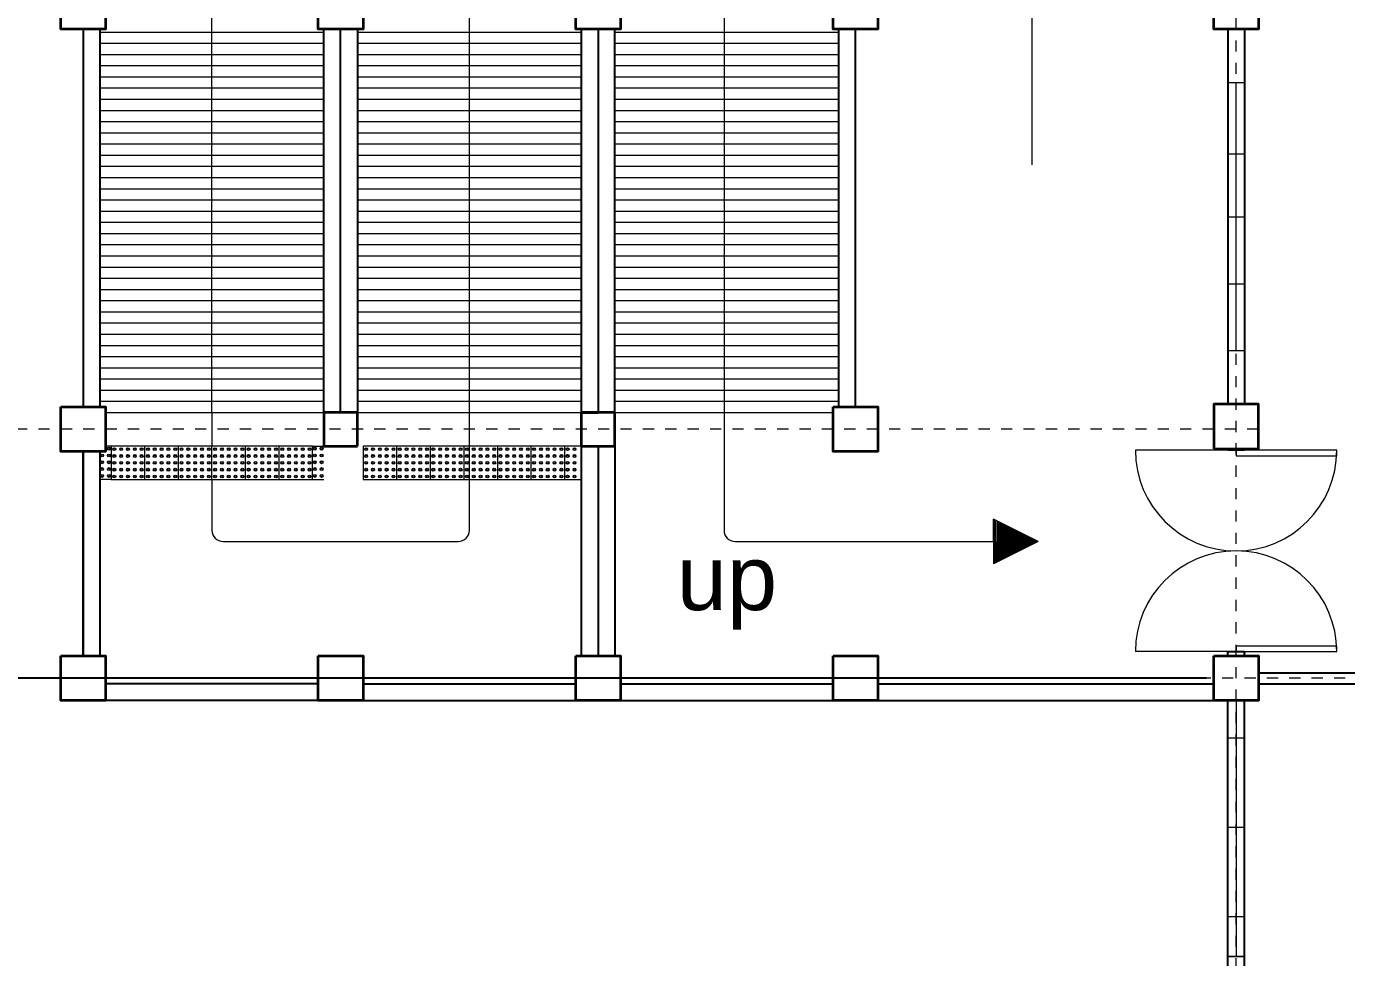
# Model space of a CAD drawing. Header units: millimetres. Extents: x 63005 to 126950, y 36019 to 74749.
# Drawn here: x 63056.27 to 63068.06, y 36134.87 to 36143.19 of the extents above; entities that cross this region are included whole.
import ezdxf

# ---------------------------------------------------------------- set-up
doc = ezdxf.new("R2010")
doc.units = ezdxf.units.MM
doc.header["$LTSCALE"] = 0.04
doc.linetypes.add('PHANTOM', pattern=[2.5, 1.25, -0.25, 0.25, -0.25, 0.25, -0.25])
doc.styles.get("Standard").update_dxf_attribs({"font": 'arial.ttf', "width": 0.8})
doc.styles.add('SWISSLT175', font='swissl.ttf', dxfattribs={"height": 0.175})
doc.dimstyles.new('dimension', dxfattribs={"dimtxt": 0.9, "dimasz": 0.3, "dimexe": 0.18, "dimexo": 0.0625, "dimgap": 0.09, "dimtad": 0, "dimzin": 0, "dimdsep": 46, "dimtxsty": 'Standard', "dimblk": 'OBLIQUE', "dimcen": 0.09, "dimclrd": 256, "dimclre": 256, "dimclrt": 256, "dimadec": 0, "dimazin": 0, "dimtfac": 1, "dimtofl": 0, "dimtmove": 0, "dimatfit": 3, "dimldrblk": 'OBLIQUE', "dimfxl": 1, "dimtolj": 1, "dimtzin": 0, "dimarcsym": 0})

# ---------------------------------------------------------------- blocks, each defined once
blk = doc.blocks.new('_Oblique')
at = {"color": 0, "linetype": 'ByBlock', "lineweight": -2}
blk.add_line((-0.5, -0.5), (0.5, 0.5), dxfattribs=at)
blk = doc.blocks.new('*D351')
at = {"lineweight": -2, "transparency": 16777216}
for p, q in [((63066.814, 36143.364), (63052.358, 36143.364)), ((63052.538, 36143.364), (63052.538, 36141.39)), ((63052.538, 36137.364), (63052.538, 36139.338)), ((63066.814, 36137.364), (63052.358, 36137.364))]:
    blk.add_line(p, q, dxfattribs=at)
at = {"layer": 'Defpoints', "color": 0, "linetype": 'ByBlock', "lineweight": 25, "transparency": 16777216}
for p in [(63066.877, 36143.364), (63052.538, 36137.364), (63066.877, 36137.364)]:
    blk.add_point(p, dxfattribs=at)
at = {"linetype": 'ByBlock', "lineweight": -2, "transparency": 16777216, "xscale": 0.3, "yscale": 0.3, "zscale": 0.3}
for p, rotation in [((63052.538, 36143.364), 90), ((63052.538, 36137.364), 270)]:
    blk.add_blockref('_Oblique', p, dxfattribs=dict(at, rotation=rotation))
at = {"linetype": 'ByBlock', "lineweight": 5, "transparency": 16777216, "insert": (63052.538, 36140.364), "char_height": 0.9, "attachment_point": 5, "rotation": 90}
blk.add_mtext('\\A1;6.00', dxfattribs=at)
blk = doc.blocks.new('*D352')
at = {"lineweight": -2, "transparency": 16777216}
for p, q in [((63066.814, 36137.364), (63052.358, 36137.364)), ((63052.538, 36137.364), (63052.538, 36135.39)), ((63052.538, 36131.364), (63052.538, 36133.338)), ((63066.814, 36131.364), (63052.358, 36131.364))]:
    blk.add_line(p, q, dxfattribs=at)
at = {"layer": 'Defpoints', "color": 0, "linetype": 'ByBlock', "lineweight": 25, "transparency": 16777216}
for p in [(63066.877, 36137.364), (63052.538, 36131.364), (63066.877, 36131.364)]:
    blk.add_point(p, dxfattribs=at)
at = {"linetype": 'ByBlock', "lineweight": -2, "transparency": 16777216, "xscale": 0.3, "yscale": 0.3, "zscale": 0.3}
for p, rotation in [((63052.538, 36137.364), 90), ((63052.538, 36131.364), 270)]:
    blk.add_blockref('_Oblique', p, dxfattribs=dict(at, rotation=rotation))
at = {"linetype": 'ByBlock', "lineweight": 5, "transparency": 16777216, "insert": (63052.538, 36134.364), "char_height": 0.9, "attachment_point": 5, "rotation": 90}
blk.add_mtext('\\A1;6.00', dxfattribs=at)

msp = doc.modelspace()

# ---------------------------------------------------------------- linework, layer by layer
at = {"color": 0, "linetype": 'PHANTOM', "lineweight": 5, "transparency": 33554495}
for p, q in [((63067.077, 36125.164), (63067.077, 36174.339)), ((63067.277, 36139.589), (63050.876, 36139.589)), ((63114.252, 36137.366), (63046.877, 36137.363))]:
    msp.add_line(p, q, dxfattribs=at)
at = {"color": 0, "lineweight": 9}
for p, q in [((63057.927, 36139.739), (63057.927, 36152.639)), ((63056.927, 36143.139), (63058.927, 36143.139)), ((63059.227, 36143.139), (63061.227, 36143.139)), ((63061.527, 36143.139), (63063.527, 36143.139)), ((63056.927, 36143.039), (63058.927, 36143.039)), ((63059.227, 36143.039), (63061.227, 36143.039)), ((63061.527, 36143.039), (63063.527, 36143.039)), ((63056.927, 36142.939), (63058.927, 36142.939)), ((63059.227, 36142.939), (63061.227, 36142.939)), ((63061.527, 36142.939), (63063.527, 36142.939)), ((63056.927, 36142.839), (63058.927, 36142.839)), ((63059.227, 36142.839), (63061.227, 36142.839)), ((63061.527, 36142.839), (63063.527, 36142.839)), ((63056.927, 36142.739), (63058.927, 36142.739)), ((63059.227, 36142.739), (63061.227, 36142.739)), ((63061.527, 36142.739), (63063.527, 36142.739)), ((63067.002, 36142.689), (63067.152, 36142.689)), ((63067.002, 36141.489), (63067.002, 36142.689)), ((63067.077, 36140.289), (63067.077, 36142.689)), ((63067.152, 36142.689), (63067.152, 36140.289)), ((63056.927, 36142.639), (63058.927, 36142.639)), ((63056.927, 36142.539), (63058.927, 36142.539)), ((63059.227, 36142.639), (63061.227, 36142.639)), ((63059.227, 36142.539), (63061.227, 36142.539)), ((63061.527, 36142.639), (63063.527, 36142.639)), ((63061.527, 36142.539), (63063.527, 36142.539)), ((63056.927, 36142.439), (63058.927, 36142.439)), ((63059.227, 36142.439), (63061.227, 36142.439)), ((63061.527, 36142.439), (63063.527, 36142.439)), ((63056.927, 36142.339), (63058.927, 36142.339)), ((63059.227, 36142.339), (63061.227, 36142.339)), ((63061.527, 36142.339), (63063.527, 36142.339)), ((63056.927, 36142.239), (63058.927, 36142.239)), ((63059.227, 36142.239), (63061.227, 36142.239)), ((63061.527, 36142.239), (63063.527, 36142.239)), ((63056.927, 36142.139), (63058.927, 36142.139)), ((63059.227, 36142.139), (63061.227, 36142.139)), ((63061.527, 36142.139), (63063.527, 36142.139)), ((63056.927, 36142.039), (63058.927, 36142.039)), ((63059.227, 36142.039), (63061.227, 36142.039)), ((63061.527, 36142.039), (63063.527, 36142.039)), ((63067.002, 36142.052), (63067.152, 36142.052)), ((63056.927, 36141.939), (63058.927, 36141.939)), ((63056.927, 36141.839), (63058.927, 36141.839)), ((63059.227, 36141.939), (63061.227, 36141.939)), ((63059.227, 36141.839), (63061.227, 36141.839)), ((63061.527, 36141.939), (63063.527, 36141.939)), ((63061.527, 36141.839), (63063.527, 36141.839)), ((63056.927, 36141.739), (63058.927, 36141.739)), ((63059.227, 36141.739), (63061.227, 36141.739)), ((63061.527, 36141.739), (63063.527, 36141.739)), ((63056.927, 36141.639), (63058.927, 36141.639)), ((63059.227, 36141.639), (63061.227, 36141.639)), ((63061.527, 36141.639), (63063.527, 36141.639)), ((63056.927, 36141.539), (63058.927, 36141.539)), ((63059.227, 36141.539), (63061.227, 36141.539)), ((63061.527, 36141.539), (63063.527, 36141.539)), ((63067.002, 36141.489), (63067.002, 36140.289)), ((63067.002, 36141.489), (63067.152, 36141.489)), ((63056.927, 36141.439), (63058.927, 36141.439)), ((63059.227, 36141.439), (63061.227, 36141.439)), ((63061.527, 36141.439), (63063.527, 36141.439)), ((63056.927, 36141.339), (63058.927, 36141.339)), ((63059.227, 36141.339), (63061.227, 36141.339)), ((63061.527, 36141.339), (63063.527, 36141.339)), ((63056.927, 36141.239), (63058.927, 36141.239)), ((63056.927, 36141.139), (63058.927, 36141.139)), ((63059.227, 36141.239), (63061.227, 36141.239)), ((63059.227, 36141.139), (63061.227, 36141.139)), ((63061.527, 36141.239), (63063.527, 36141.239)), ((63061.527, 36141.139), (63063.527, 36141.139)), ((63056.927, 36141.039), (63058.927, 36141.039)), ((63059.227, 36141.039), (63061.227, 36141.039)), ((63061.527, 36141.039), (63063.527, 36141.039)), ((63056.927, 36140.939), (63058.927, 36140.939)), ((63059.227, 36140.939), (63061.227, 36140.939)), ((63061.527, 36140.939), (63063.527, 36140.939)), ((63067.002, 36140.889), (63067.152, 36140.889)), ((63056.927, 36140.839), (63058.927, 36140.839)), ((63059.227, 36140.839), (63061.227, 36140.839)), ((63061.527, 36140.839), (63063.527, 36140.839)), ((63056.927, 36140.739), (63058.927, 36140.739)), ((63059.227, 36140.739), (63061.227, 36140.739)), ((63061.527, 36140.739), (63063.527, 36140.739)), ((63056.927, 36140.639), (63058.927, 36140.639)), ((63056.927, 36140.539), (63058.927, 36140.539)), ((63059.227, 36140.639), (63061.227, 36140.639)), ((63059.227, 36140.539), (63061.227, 36140.539)), ((63061.527, 36140.639), (63063.527, 36140.639)), ((63061.527, 36140.539), (63063.527, 36140.539)), ((63056.927, 36140.439), (63058.927, 36140.439)), ((63059.227, 36140.439), (63061.227, 36140.439)), ((63061.527, 36140.439), (63063.527, 36140.439)), ((63056.927, 36140.339), (63058.927, 36140.339)), ((63059.227, 36140.339), (63061.227, 36140.339)), ((63061.527, 36140.339), (63063.527, 36140.339)), ((63056.927, 36140.239), (63058.927, 36140.239)), ((63059.227, 36140.239), (63061.227, 36140.239)), ((63061.527, 36140.239), (63063.527, 36140.239)), ((63067.152, 36140.289), (63067.002, 36140.289)), ((63056.927, 36140.139), (63058.927, 36140.139)), ((63059.227, 36140.139), (63061.227, 36140.139)), ((63061.527, 36140.139), (63063.527, 36140.139)), ((63056.927, 36140.039), (63058.927, 36140.039)), ((63059.227, 36140.039), (63061.227, 36140.039)), ((63061.527, 36140.039), (63063.527, 36140.039)), ((63056.927, 36139.939), (63058.927, 36139.939)), ((63056.927, 36139.839), (63058.927, 36139.839)), ((63059.227, 36139.939), (63061.227, 36139.939)), ((63059.227, 36139.839), (63061.227, 36139.839)), ((63061.527, 36139.939), (63063.527, 36139.939)), ((63061.527, 36139.839), (63063.527, 36139.839)), ((63056.977, 36139.739), (63058.927, 36139.739)), ((63057.927, 36139.739), (63057.927, 36139.439)), ((63059.227, 36139.739), (63061.227, 36139.739)), ((63061.527, 36139.739), (63063.477, 36139.739)), ((63057.027, 36139.439), (63056.977, 36139.439)), ((63057.327, 36139.439), (63057.027, 36139.439)), ((63057.027, 36139.439), (63057.027, 36139.139)), ((63057.327, 36139.139), (63057.327, 36139.439)), ((63057.627, 36139.439), (63057.327, 36139.439)), ((63057.627, 36139.139), (63057.627, 36139.439)), ((63057.927, 36139.439), (63057.627, 36139.439)), ((63057.927, 36139.139), (63057.927, 36139.439)), ((63058.227, 36139.439), (63057.927, 36139.439)), ((63058.227, 36139.139), (63058.227, 36139.439)), ((63058.527, 36139.439), (63058.227, 36139.439)), ((63058.527, 36139.139), (63058.527, 36139.439)), ((63058.827, 36139.439), (63058.527, 36139.439)), ((63058.827, 36139.139), (63058.827, 36139.439)), ((63058.827, 36139.439), (63058.927, 36139.439)), ((63059.277, 36139.439), (63059.277, 36139.139)), ((63059.577, 36139.439), (63059.277, 36139.439)), ((63059.577, 36139.439), (63059.577, 36139.139)), ((63059.877, 36139.439), (63059.577, 36139.439)), ((63060.177, 36139.439), (63059.877, 36139.439)), ((63059.877, 36139.439), (63059.877, 36139.139)), ((63060.477, 36139.439), (63060.177, 36139.439)), ((63060.177, 36139.439), (63060.177, 36139.139)), ((63060.777, 36139.439), (63060.477, 36139.439)), ((63060.477, 36139.439), (63060.477, 36139.139)), ((63061.077, 36139.439), (63060.777, 36139.439)), ((63060.777, 36139.439), (63060.777, 36139.139)), ((63061.377, 36139.439), (63061.077, 36139.439)), ((63061.077, 36139.439), (63061.077, 36139.139)), ((63061.527, 36139.439), (63061.377, 36139.439)), ((63061.377, 36139.439), (63061.377, 36139.139)), ((63057.027, 36139.139), (63056.927, 36139.139)), ((63057.027, 36139.139), (63057.327, 36139.139)), ((63057.327, 36139.139), (63057.627, 36139.139)), ((63057.627, 36139.139), (63057.927, 36139.139)), ((63057.927, 36139.139), (63058.227, 36139.139)), ((63058.227, 36139.139), (63058.527, 36139.139)), ((63058.527, 36139.139), (63058.827, 36139.139)), ((63058.827, 36139.139), (63058.927, 36139.139)), ((63059.277, 36139.139), (63059.577, 36139.139)), ((63059.577, 36139.139), (63059.877, 36139.139)), ((63059.877, 36139.139), (63060.177, 36139.139)), ((63060.177, 36139.139), (63060.477, 36139.139)), ((63060.477, 36139.139), (63060.777, 36139.139)), ((63060.777, 36139.139), (63061.077, 36139.139)), ((63061.077, 36139.139), (63061.227, 36139.139)), ((63064.909, 36138.586), (63064.909, 36138.786)), ((63065.309, 36138.586), (63064.909, 36138.786)), ((63064.919, 36138.586), (63064.919, 36138.781)), ((63064.929, 36138.586), (63064.929, 36138.776)), ((63064.939, 36138.771), (63064.939, 36138.586)), ((63064.949, 36138.766), (63064.949, 36138.586)), ((63064.959, 36138.761), (63064.959, 36138.586)), ((63064.969, 36138.756), (63064.969, 36138.586)), ((63064.979, 36138.751), (63064.979, 36138.586)), ((63064.989, 36138.746), (63064.989, 36138.586)), ((63064.999, 36138.741), (63064.999, 36138.586)), ((63064.999, 36138.741), (63064.999, 36138.586)), ((63065.009, 36138.736), (63065.009, 36138.586)), ((63065.019, 36138.731), (63065.019, 36138.586)), ((63065.029, 36138.726), (63065.029, 36138.586)), ((63065.039, 36138.721), (63065.039, 36138.586)), ((63065.049, 36138.716), (63065.049, 36138.586)), ((63065.059, 36138.711), (63065.059, 36138.586)), ((63065.069, 36138.706), (63065.069, 36138.586)), ((63065.079, 36138.701), (63065.079, 36138.586)), ((63065.089, 36138.696), (63065.089, 36138.586)), ((63065.099, 36138.691), (63065.099, 36138.586)), ((63065.109, 36138.686), (63065.109, 36138.586)), ((63065.119, 36138.681), (63065.119, 36138.586)), ((63065.129, 36138.676), (63065.129, 36138.586)), ((63065.139, 36138.671), (63065.139, 36138.586)), ((63065.149, 36138.666), (63065.149, 36138.586)), ((63065.159, 36138.661), (63065.159, 36138.586)), ((63065.169, 36138.656), (63065.169, 36138.586)), ((63065.179, 36138.651), (63065.179, 36138.586)), ((63064.909, 36138.586), (63064.909, 36138.386)), ((63065.309, 36138.586), (63064.909, 36138.386)), ((63064.919, 36138.586), (63064.919, 36138.391)), ((63064.929, 36138.586), (63064.929, 36138.396)), ((63064.939, 36138.586), (63064.939, 36138.401)), ((63064.949, 36138.586), (63064.949, 36138.406)), ((63064.959, 36138.586), (63064.959, 36138.411)), ((63064.969, 36138.586), (63064.969, 36138.416)), ((63064.979, 36138.586), (63064.979, 36138.421)), ((63064.989, 36138.586), (63064.989, 36138.426)), ((63064.999, 36138.586), (63064.999, 36138.431)), ((63064.999, 36138.586), (63064.999, 36138.431)), ((63065.009, 36138.586), (63065.009, 36138.436)), ((63065.019, 36138.586), (63065.019, 36138.441)), ((63065.029, 36138.586), (63065.029, 36138.446)), ((63065.039, 36138.586), (63065.039, 36138.451)), ((63065.049, 36138.586), (63065.049, 36138.456)), ((63065.059, 36138.586), (63065.059, 36138.461)), ((63065.069, 36138.586), (63065.069, 36138.466)), ((63065.079, 36138.586), (63065.079, 36138.471)), ((63065.089, 36138.586), (63065.089, 36138.476)), ((63065.099, 36138.586), (63065.099, 36138.481)), ((63065.109, 36138.586), (63065.109, 36138.486)), ((63065.119, 36138.586), (63065.119, 36138.491)), ((63065.129, 36138.586), (63065.129, 36138.496)), ((63065.139, 36138.586), (63065.139, 36138.501)), ((63065.149, 36138.586), (63065.149, 36138.506)), ((63065.159, 36138.586), (63065.159, 36138.511)), ((63065.169, 36138.586), (63065.169, 36138.516)), ((63065.179, 36138.586), (63065.179, 36138.521)), ((63065.189, 36138.646), (63065.189, 36138.586)), ((63065.189, 36138.586), (63065.189, 36138.526)), ((63065.199, 36138.641), (63065.199, 36138.586)), ((63065.199, 36138.586), (63065.199, 36138.531)), ((63065.209, 36138.636), (63065.209, 36138.586)), ((63065.209, 36138.586), (63065.209, 36138.536)), ((63065.219, 36138.631), (63065.219, 36138.586)), ((63065.219, 36138.586), (63065.219, 36138.541)), ((63065.229, 36138.626), (63065.229, 36138.586)), ((63065.229, 36138.586), (63065.229, 36138.546)), ((63065.239, 36138.621), (63065.239, 36138.586)), ((63065.239, 36138.586), (63065.239, 36138.551)), ((63065.249, 36138.616), (63065.249, 36138.586)), ((63065.249, 36138.586), (63065.249, 36138.556)), ((63065.259, 36138.611), (63065.259, 36138.586)), ((63065.259, 36138.586), (63065.259, 36138.561)), ((63065.269, 36138.606), (63065.269, 36138.586)), ((63065.269, 36138.586), (63065.269, 36138.566)), ((63065.279, 36138.601), (63065.279, 36138.586)), ((63065.279, 36138.586), (63065.279, 36138.571)), ((63065.289, 36138.596), (63065.289, 36138.586)), ((63065.289, 36138.586), (63065.289, 36138.576)), ((63065.299, 36138.591), (63065.299, 36138.586)), ((63065.299, 36138.586), (63065.299, 36138.581))]:
    msp.add_line(p, q, dxfattribs=at)
at = {"lineweight": 9}
for p, q in [((63060.227, 36138.686), (63060.227, 36152.639)), ((63062.502, 36152.639), (63062.502, 36138.686)), ((63065.256, 36141.953), (63065.256, 36149.271)), ((63057.927, 36139.139), (63057.927, 36138.686)), ((63058.027, 36138.586), (63060.127, 36138.586)), ((63062.602, 36138.586), (63064.909, 36138.586))]:
    msp.add_line(p, q, dxfattribs=at)
at = {"color": 4, "lineweight": 25}
for p, q in [((63056.777, 36143.164), (63056.777, 36139.789)), ((63056.927, 36143.164), (63056.927, 36139.789)), ((63058.927, 36139.739), (63058.927, 36143.164)), ((63059.077, 36139.739), (63059.077, 36143.164)), ((63059.227, 36143.164), (63059.227, 36139.739)), ((63061.227, 36143.164), (63061.227, 36139.739)), ((63061.377, 36143.164), (63061.377, 36139.739)), ((63061.527, 36139.739), (63061.527, 36143.164)), ((63063.527, 36139.789), (63063.527, 36143.164)), ((63063.677, 36139.789), (63063.677, 36143.164)), ((63061.227, 36139.739), (63061.227, 36137.564)), ((63061.527, 36139.739), (63061.527, 36137.564)), ((63067.152, 36139.814), (63067.002, 36139.814)), ((63056.777, 36137.564), (63056.777, 36139.389)), ((63056.777, 36139.389), (63056.777, 36137.564)), ((63056.927, 36139.389), (63056.927, 36137.564)), ((63061.377, 36139.439), (63061.377, 36137.564)), ((63067.002, 36139.414), (63067.002, 36139.402)), ((63067.152, 36139.402), (63067.002, 36139.402)), ((63067.152, 36139.414), (63067.152, 36139.402)), ((63067.002, 36137.602), (63067.152, 36137.602)), ((63067.002, 36137.564), (63067.002, 36137.602)), ((63067.152, 36137.564), (63067.152, 36137.602)), ((63058.877, 36137.314), (63056.977, 36137.314)), ((63059.277, 36137.314), (63061.177, 36137.314)), ((63061.577, 36137.314), (63063.477, 36137.314)), ((63063.877, 36137.314), (63066.877, 36137.314)), ((63058.877, 36137.164), (63056.977, 36137.164)), ((63059.277, 36137.164), (63063.477, 36137.164)), ((63063.877, 36137.164), (63066.877, 36137.164))]:
    msp.add_line(p, q, dxfattribs=at)
at = {"color": 4, "linetype": 'ByBlock', "lineweight": 25}
for p, q in [((63067.002, 36143.164), (63067.002, 36139.814)), ((63067.152, 36143.164), (63067.152, 36139.814)), ((63067.002, 36139.414), (63067.002, 36139.402)), ((63067.152, 36139.414), (63067.152, 36139.402)), ((63067.002, 36138.505), (63067.002, 36138.499)), ((63067.152, 36138.505), (63067.152, 36138.499)), ((63067.002, 36137.602), (63067.002, 36137.589)), ((63067.152, 36137.602), (63067.152, 36137.589)), ((63067.277, 36137.414), (63070.127, 36137.414)), ((63067.277, 36137.314), (63070.127, 36137.314)), ((63067.002, 36131.564), (63067.002, 36137.164)), ((63067.152, 36131.564), (63067.152, 36137.164))]:
    msp.add_line(p, q, dxfattribs=at)
at = {"color": 4, "lineweight": 35}
for p, q in [((63058.927, 36139.739), (63058.927, 36139.439)), ((63059.227, 36139.739), (63058.927, 36139.739)), ((63058.927, 36139.739), (63058.927, 36139.439)), ((63059.227, 36139.439), (63059.227, 36139.739)), ((63059.227, 36139.439), (63059.227, 36139.739)), ((63061.227, 36139.739), (63061.377, 36139.739)), ((63061.227, 36139.739), (63061.227, 36139.439)), ((63061.527, 36139.739), (63061.227, 36139.739)), ((63061.227, 36139.739), (63061.227, 36139.439)), ((63061.527, 36139.439), (63061.527, 36139.739)), ((63061.527, 36139.439), (63061.527, 36139.739)), ((63058.927, 36139.439), (63059.227, 36139.439)), ((63061.227, 36139.439), (63061.527, 36139.439)), ((63061.227, 36139.439), (63061.527, 36139.439))]:
    msp.add_line(p, q, dxfattribs=at)
at = {"color": 1, "lineweight": 13}
for p, q in [((63067.077, 36139.402), (63066.177, 36139.402)), ((63067.977, 36139.402), (63067.077, 36139.402)), ((63067.077, 36139.402), (63067.077, 36139.352)), ((63067.977, 36139.352), (63067.977, 36139.402)), ((63067.077, 36139.352), (63067.977, 36139.352)), ((63067.077, 36137.602), (63066.177, 36137.602)), ((63067.977, 36137.652), (63067.077, 36137.652)), ((63067.077, 36137.652), (63067.077, 36137.602)), ((63067.077, 36137.602), (63067.977, 36137.602)), ((63067.977, 36137.602), (63067.977, 36137.652))]:
    msp.add_line(p, q, dxfattribs=at)
at = {"color": 0, "linetype": 'ByBlock', "lineweight": 9}
for p, q in [((63067.077, 36137.164), (63067.077, 36134.877)), ((63067.002, 36136.033), (63067.002, 36136.833)), ((63067.002, 36136.833), (63067.152, 36136.833)), ((63067.152, 36136.833), (63067.152, 36135.233)), ((63067.002, 36136.033), (63067.152, 36136.033)), ((63067.152, 36135.233), (63067.002, 36135.233)), ((63067.002, 36134.877), (63067.152, 36134.877))]:
    msp.add_line(p, q, dxfattribs=at)
at = {"color": 4, "lineweight": 35}
for points in [[(63056.577, 36143.564), (63056.977, 36143.564), (63056.977, 36143.164), (63056.577, 36143.164)], [(63058.877, 36143.564), (63059.277, 36143.564), (63059.277, 36143.164), (63058.877, 36143.164)], [(63061.177, 36143.564), (63061.577, 36143.564), (63061.577, 36143.164), (63061.177, 36143.164)], [(63063.477, 36143.564), (63063.877, 36143.564), (63063.877, 36143.164), (63063.477, 36143.164)], [(63056.577, 36139.789), (63056.977, 36139.789), (63056.977, 36139.389), (63056.577, 36139.389)], [(63063.477, 36139.789), (63063.877, 36139.789), (63063.877, 36139.389), (63063.477, 36139.389)], [(63066.877, 36139.414), (63067.277, 36139.414), (63067.277, 36139.814), (63066.877, 36139.814)], [(63056.577, 36137.564), (63056.977, 36137.564), (63056.977, 36137.164), (63056.577, 36137.164)], [(63058.877, 36137.564), (63059.277, 36137.564), (63059.277, 36137.164), (63058.877, 36137.164)], [(63061.177, 36137.564), (63061.577, 36137.564), (63061.577, 36137.164), (63061.177, 36137.164)], [(63063.477, 36137.564), (63063.877, 36137.564), (63063.877, 36137.164), (63063.477, 36137.164)]]:
    msp.add_lwpolyline(points, close=True, dxfattribs=at)
at = {"color": 4, "linetype": 'ByBlock', "lineweight": 35}
for points in [[(63066.877, 36143.564), (63067.277, 36143.564), (63067.277, 36143.164), (63066.877, 36143.164)], [(63066.877, 36137.564), (63067.277, 36137.564), (63067.277, 36137.164), (63066.877, 36137.164)]]:
    msp.add_lwpolyline(points, close=True, dxfattribs=at)
at = {"color": 0, "lineweight": 9}
msp.add_lwpolyline([(63067.002, 36140.289), (63067.002, 36142.689), (63067.152, 36142.689), (63067.152, 36140.289)], close=True, dxfattribs=at)
at = {"lineweight": 9}
for points in [[(63067.002, 36142.689), (63067.152, 36142.689), (63067.152, 36140.289), (63067.002, 36140.289)], [(63067.002, 36137.164), (63067.152, 36137.164), (63067.152, 36134.877), (63067.002, 36134.877)]]:
    msp.add_lwpolyline(points, close=True, dxfattribs=at)
at = {"color": 0, "lineweight": 9}
for centre, radius in [((63056.946, 36139.355), 0.013), ((63056.946, 36139.355), 0.009), ((63057.007, 36139.416), 0.013), ((63057.007, 36139.355), 0.013), ((63057.007, 36139.416), 0.009), ((63057.007, 36139.355), 0.009), ((63057.055, 36139.411), 0.013), ((63057.055, 36139.35), 0.013), ((63057.055, 36139.411), 0.009), ((63057.055, 36139.35), 0.009), ((63057.116, 36139.411), 0.013), ((63057.116, 36139.35), 0.013), ((63057.116, 36139.411), 0.009), ((63057.116, 36139.35), 0.009), ((63057.177, 36139.411), 0.013), ((63057.177, 36139.35), 0.013), ((63057.177, 36139.411), 0.009), ((63057.177, 36139.35), 0.009), ((63057.238, 36139.411), 0.013), ((63057.238, 36139.35), 0.013), ((63057.238, 36139.411), 0.009), ((63057.238, 36139.35), 0.009), ((63057.299, 36139.411), 0.013), ((63057.299, 36139.35), 0.013), ((63057.299, 36139.411), 0.009), ((63057.299, 36139.35), 0.009), ((63057.355, 36139.411), 0.013), ((63057.355, 36139.35), 0.013), ((63057.355, 36139.411), 0.009), ((63057.355, 36139.35), 0.009), ((63057.416, 36139.411), 0.013), ((63057.416, 36139.35), 0.013), ((63057.416, 36139.411), 0.009), ((63057.416, 36139.35), 0.009), ((63057.477, 36139.411), 0.013), ((63057.477, 36139.35), 0.013), ((63057.477, 36139.411), 0.009), ((63057.477, 36139.35), 0.009), ((63057.538, 36139.411), 0.013), ((63057.538, 36139.35), 0.013), ((63057.538, 36139.411), 0.009), ((63057.538, 36139.35), 0.009), ((63057.599, 36139.411), 0.013), ((63057.599, 36139.35), 0.013), ((63057.599, 36139.411), 0.009), ((63057.599, 36139.35), 0.009), ((63057.655, 36139.411), 0.013), ((63057.655, 36139.35), 0.013), ((63057.655, 36139.411), 0.009), ((63057.655, 36139.35), 0.009), ((63057.716, 36139.411), 0.013), ((63057.716, 36139.35), 0.013), ((63057.716, 36139.411), 0.009), ((63057.716, 36139.35), 0.009), ((63057.777, 36139.411), 0.013), ((63057.777, 36139.35), 0.013), ((63057.777, 36139.411), 0.009), ((63057.777, 36139.35), 0.009), ((63057.838, 36139.411), 0.013), ((63057.838, 36139.35), 0.013), ((63057.838, 36139.411), 0.009), ((63057.838, 36139.35), 0.009), ((63057.899, 36139.411), 0.013), ((63057.899, 36139.35), 0.013), ((63057.899, 36139.411), 0.009), ((63057.899, 36139.35), 0.009), ((63057.955, 36139.411), 0.013), ((63057.955, 36139.35), 0.013), ((63057.955, 36139.411), 0.009), ((63057.955, 36139.35), 0.009), ((63058.016, 36139.411), 0.013), ((63058.016, 36139.35), 0.013), ((63058.016, 36139.411), 0.009), ((63058.016, 36139.35), 0.009), ((63058.077, 36139.411), 0.013), ((63058.077, 36139.35), 0.013), ((63058.077, 36139.411), 0.009), ((63058.077, 36139.35), 0.009), ((63058.138, 36139.411), 0.013), ((63058.138, 36139.35), 0.013), ((63058.138, 36139.411), 0.009), ((63058.138, 36139.35), 0.009), ((63058.199, 36139.411), 0.013), ((63058.199, 36139.35), 0.013), ((63058.199, 36139.411), 0.009), ((63058.199, 36139.35), 0.009), ((63058.255, 36139.411), 0.013), ((63058.255, 36139.35), 0.013), ((63058.255, 36139.411), 0.009), ((63058.255, 36139.35), 0.009), ((63058.316, 36139.411), 0.013), ((63058.316, 36139.35), 0.013), ((63058.316, 36139.411), 0.009), ((63058.316, 36139.35), 0.009), ((63058.377, 36139.411), 0.013), ((63058.377, 36139.35), 0.013), ((63058.377, 36139.411), 0.009), ((63058.377, 36139.35), 0.009), ((63058.438, 36139.411), 0.013), ((63058.438, 36139.35), 0.013), ((63058.438, 36139.411), 0.009), ((63058.438, 36139.35), 0.009), ((63058.499, 36139.411), 0.013), ((63058.499, 36139.35), 0.013), ((63058.499, 36139.411), 0.009), ((63058.499, 36139.35), 0.009), ((63058.555, 36139.411), 0.013), ((63058.555, 36139.35), 0.013), ((63058.555, 36139.411), 0.009), ((63058.555, 36139.35), 0.009), ((63058.616, 36139.411), 0.013), ((63058.616, 36139.35), 0.013), ((63058.616, 36139.411), 0.009), ((63058.616, 36139.35), 0.009), ((63058.677, 36139.411), 0.013), ((63058.677, 36139.35), 0.013), ((63058.677, 36139.411), 0.009), ((63058.677, 36139.35), 0.009), ((63058.738, 36139.411), 0.013), ((63058.738, 36139.35), 0.013), ((63058.738, 36139.411), 0.009), ((63058.738, 36139.35), 0.009), ((63058.799, 36139.411), 0.013), ((63058.799, 36139.35), 0.013), ((63058.799, 36139.411), 0.009), ((63058.799, 36139.35), 0.009), ((63058.846, 36139.416), 0.013), ((63058.846, 36139.355), 0.013), ((63058.846, 36139.416), 0.009), ((63058.846, 36139.355), 0.009), ((63058.907, 36139.416), 0.013), ((63058.907, 36139.355), 0.013), ((63058.907, 36139.416), 0.009), ((63058.907, 36139.355), 0.009), ((63059.305, 36139.411), 0.013), ((63059.305, 36139.35), 0.013), ((63059.305, 36139.411), 0.009), ((63059.305, 36139.35), 0.009), ((63059.366, 36139.411), 0.013), ((63059.366, 36139.35), 0.013), ((63059.366, 36139.411), 0.009), ((63059.366, 36139.35), 0.009), ((63059.427, 36139.411), 0.013), ((63059.427, 36139.35), 0.013), ((63059.427, 36139.411), 0.009), ((63059.427, 36139.35), 0.009), ((63059.488, 36139.411), 0.013), ((63059.488, 36139.35), 0.013), ((63059.488, 36139.411), 0.009), ((63059.488, 36139.35), 0.009), ((63059.549, 36139.411), 0.013), ((63059.549, 36139.35), 0.013), ((63059.549, 36139.411), 0.009), ((63059.549, 36139.35), 0.009), ((63059.605, 36139.411), 0.013), ((63059.605, 36139.35), 0.013), ((63059.605, 36139.411), 0.009), ((63059.605, 36139.35), 0.009), ((63059.666, 36139.411), 0.013), ((63059.666, 36139.35), 0.013), ((63059.666, 36139.411), 0.009), ((63059.666, 36139.35), 0.009), ((63059.727, 36139.411), 0.013), ((63059.727, 36139.35), 0.013), ((63059.727, 36139.411), 0.009), ((63059.727, 36139.35), 0.009), ((63059.788, 36139.411), 0.013), ((63059.788, 36139.35), 0.013), ((63059.788, 36139.411), 0.009), ((63059.788, 36139.35), 0.009), ((63059.849, 36139.411), 0.013), ((63059.849, 36139.35), 0.013), ((63059.849, 36139.411), 0.009), ((63059.849, 36139.35), 0.009), ((63059.905, 36139.411), 0.013), ((63059.905, 36139.35), 0.013), ((63059.905, 36139.411), 0.009), ((63059.905, 36139.35), 0.009), ((63059.966, 36139.411), 0.013), ((63059.966, 36139.35), 0.013), ((63059.966, 36139.411), 0.009), ((63059.966, 36139.35), 0.009), ((63060.027, 36139.411), 0.013), ((63060.027, 36139.35), 0.013), ((63060.027, 36139.411), 0.009), ((63060.027, 36139.35), 0.009), ((63060.088, 36139.411), 0.013), ((63060.088, 36139.35), 0.013), ((63060.088, 36139.411), 0.009), ((63060.088, 36139.35), 0.009), ((63060.149, 36139.411), 0.013), ((63060.149, 36139.35), 0.013), ((63060.149, 36139.411), 0.009), ((63060.149, 36139.35), 0.009), ((63060.205, 36139.411), 0.013), ((63060.205, 36139.35), 0.013), ((63060.205, 36139.411), 0.009), ((63060.205, 36139.35), 0.009), ((63060.266, 36139.411), 0.013), ((63060.266, 36139.35), 0.013), ((63060.266, 36139.411), 0.009), ((63060.266, 36139.35), 0.009), ((63060.327, 36139.411), 0.013), ((63060.327, 36139.35), 0.013), ((63060.327, 36139.411), 0.009), ((63060.327, 36139.35), 0.009), ((63060.388, 36139.411), 0.013), ((63060.388, 36139.35), 0.013), ((63060.388, 36139.411), 0.009), ((63060.388, 36139.35), 0.009), ((63060.449, 36139.411), 0.013), ((63060.449, 36139.35), 0.013), ((63060.449, 36139.411), 0.009), ((63060.449, 36139.35), 0.009), ((63060.505, 36139.411), 0.013), ((63060.505, 36139.35), 0.013), ((63060.505, 36139.411), 0.009), ((63060.505, 36139.35), 0.009), ((63060.566, 36139.411), 0.013), ((63060.566, 36139.35), 0.013), ((63060.566, 36139.411), 0.009), ((63060.566, 36139.35), 0.009), ((63060.627, 36139.411), 0.013), ((63060.627, 36139.35), 0.013), ((63060.627, 36139.411), 0.009), ((63060.627, 36139.35), 0.009), ((63060.688, 36139.411), 0.013), ((63060.688, 36139.35), 0.013), ((63060.688, 36139.411), 0.009), ((63060.688, 36139.35), 0.009), ((63060.749, 36139.411), 0.013), ((63060.749, 36139.35), 0.013), ((63060.749, 36139.411), 0.009), ((63060.749, 36139.35), 0.009), ((63060.805, 36139.411), 0.013), ((63060.805, 36139.35), 0.013), ((63060.805, 36139.411), 0.009), ((63060.805, 36139.35), 0.009), ((63060.866, 36139.411), 0.013), ((63060.866, 36139.35), 0.013), ((63060.866, 36139.411), 0.009), ((63060.866, 36139.35), 0.009), ((63060.927, 36139.411), 0.013), ((63060.927, 36139.35), 0.013), ((63060.927, 36139.411), 0.009), ((63060.927, 36139.35), 0.009), ((63060.988, 36139.411), 0.013), ((63060.988, 36139.35), 0.013), ((63060.988, 36139.411), 0.009), ((63060.988, 36139.35), 0.009), ((63061.049, 36139.411), 0.013), ((63061.049, 36139.35), 0.013), ((63061.049, 36139.411), 0.009), ((63061.049, 36139.35), 0.009), ((63061.105, 36139.411), 0.013), ((63061.105, 36139.35), 0.013), ((63061.105, 36139.411), 0.009), ((63061.105, 36139.35), 0.009), ((63061.166, 36139.411), 0.013), ((63061.166, 36139.35), 0.013), ((63061.166, 36139.411), 0.009), ((63061.166, 36139.35), 0.009), ((63056.946, 36139.294), 0.013), ((63056.946, 36139.233), 0.013), ((63056.946, 36139.294), 0.009), ((63056.946, 36139.233), 0.009), ((63057.007, 36139.294), 0.013), ((63057.007, 36139.233), 0.013), ((63057.007, 36139.294), 0.009), ((63057.007, 36139.233), 0.009), ((63057.055, 36139.289), 0.013), ((63057.055, 36139.228), 0.013), ((63057.055, 36139.289), 0.009), ((63057.055, 36139.228), 0.009), ((63057.116, 36139.289), 0.013), ((63057.116, 36139.228), 0.013), ((63057.116, 36139.289), 0.009), ((63057.116, 36139.228), 0.009), ((63057.177, 36139.289), 0.013), ((63057.177, 36139.228), 0.013), ((63057.177, 36139.289), 0.009), ((63057.177, 36139.228), 0.009), ((63057.238, 36139.289), 0.013), ((63057.238, 36139.228), 0.013), ((63057.238, 36139.289), 0.009), ((63057.238, 36139.228), 0.009), ((63057.299, 36139.289), 0.013), ((63057.299, 36139.228), 0.013), ((63057.299, 36139.289), 0.009), ((63057.299, 36139.228), 0.009), ((63057.355, 36139.289), 0.013), ((63057.355, 36139.228), 0.013), ((63057.355, 36139.289), 0.009), ((63057.355, 36139.228), 0.009), ((63057.416, 36139.289), 0.013), ((63057.416, 36139.228), 0.013), ((63057.416, 36139.289), 0.009), ((63057.416, 36139.228), 0.009), ((63057.477, 36139.289), 0.013), ((63057.477, 36139.228), 0.013), ((63057.477, 36139.289), 0.009), ((63057.477, 36139.228), 0.009), ((63057.538, 36139.289), 0.013), ((63057.538, 36139.228), 0.013), ((63057.538, 36139.289), 0.009), ((63057.538, 36139.228), 0.009), ((63057.599, 36139.289), 0.013), ((63057.599, 36139.228), 0.013), ((63057.599, 36139.289), 0.009), ((63057.599, 36139.228), 0.009), ((63057.655, 36139.289), 0.013), ((63057.655, 36139.228), 0.013), ((63057.655, 36139.289), 0.009), ((63057.655, 36139.228), 0.009), ((63057.716, 36139.289), 0.013), ((63057.716, 36139.228), 0.013), ((63057.716, 36139.289), 0.009), ((63057.716, 36139.228), 0.009), ((63057.777, 36139.289), 0.013), ((63057.777, 36139.228), 0.013), ((63057.777, 36139.289), 0.009), ((63057.777, 36139.228), 0.009), ((63057.838, 36139.289), 0.013), ((63057.838, 36139.228), 0.013), ((63057.838, 36139.289), 0.009), ((63057.838, 36139.228), 0.009), ((63057.899, 36139.289), 0.013), ((63057.899, 36139.228), 0.013), ((63057.899, 36139.289), 0.009), ((63057.899, 36139.228), 0.009), ((63057.955, 36139.289), 0.013), ((63057.955, 36139.228), 0.013), ((63057.955, 36139.289), 0.009), ((63057.955, 36139.228), 0.009), ((63058.016, 36139.289), 0.013), ((63058.016, 36139.228), 0.013), ((63058.016, 36139.289), 0.009), ((63058.016, 36139.228), 0.009), ((63058.077, 36139.289), 0.013), ((63058.077, 36139.228), 0.013), ((63058.077, 36139.289), 0.009), ((63058.077, 36139.228), 0.009), ((63058.138, 36139.289), 0.013), ((63058.138, 36139.228), 0.013), ((63058.138, 36139.289), 0.009), ((63058.138, 36139.228), 0.009), ((63058.199, 36139.289), 0.013), ((63058.199, 36139.228), 0.013), ((63058.199, 36139.289), 0.009), ((63058.199, 36139.228), 0.009), ((63058.255, 36139.289), 0.013), ((63058.255, 36139.228), 0.013), ((63058.255, 36139.289), 0.009), ((63058.255, 36139.228), 0.009), ((63058.316, 36139.289), 0.013), ((63058.316, 36139.228), 0.013), ((63058.316, 36139.289), 0.009), ((63058.316, 36139.228), 0.009), ((63058.377, 36139.289), 0.013), ((63058.377, 36139.228), 0.013), ((63058.377, 36139.289), 0.009), ((63058.377, 36139.228), 0.009), ((63058.438, 36139.289), 0.013), ((63058.438, 36139.228), 0.013), ((63058.438, 36139.289), 0.009), ((63058.438, 36139.228), 0.009), ((63058.499, 36139.289), 0.013), ((63058.499, 36139.228), 0.013), ((63058.499, 36139.289), 0.009), ((63058.499, 36139.228), 0.009), ((63058.555, 36139.289), 0.013), ((63058.555, 36139.228), 0.013), ((63058.555, 36139.289), 0.009), ((63058.555, 36139.228), 0.009), ((63058.616, 36139.289), 0.013), ((63058.616, 36139.228), 0.013), ((63058.616, 36139.289), 0.009), ((63058.616, 36139.228), 0.009), ((63058.677, 36139.289), 0.013), ((63058.677, 36139.228), 0.013), ((63058.677, 36139.289), 0.009), ((63058.677, 36139.228), 0.009), ((63058.738, 36139.289), 0.013), ((63058.738, 36139.228), 0.013), ((63058.738, 36139.289), 0.009), ((63058.738, 36139.228), 0.009), ((63058.799, 36139.289), 0.013), ((63058.799, 36139.228), 0.013), ((63058.799, 36139.289), 0.009), ((63058.799, 36139.228), 0.009), ((63058.846, 36139.294), 0.013), ((63058.846, 36139.233), 0.013), ((63058.846, 36139.294), 0.009), ((63058.846, 36139.233), 0.009), ((63058.907, 36139.294), 0.013), ((63058.907, 36139.233), 0.013), ((63058.907, 36139.294), 0.009), ((63058.907, 36139.233), 0.009), ((63059.305, 36139.289), 0.013), ((63059.305, 36139.228), 0.013), ((63059.305, 36139.289), 0.009), ((63059.305, 36139.228), 0.009), ((63059.366, 36139.289), 0.013), ((63059.366, 36139.228), 0.013), ((63059.366, 36139.289), 0.009), ((63059.366, 36139.228), 0.009), ((63059.427, 36139.289), 0.013), ((63059.427, 36139.228), 0.013), ((63059.427, 36139.289), 0.009), ((63059.427, 36139.228), 0.009), ((63059.488, 36139.289), 0.013), ((63059.488, 36139.228), 0.013), ((63059.488, 36139.289), 0.009), ((63059.488, 36139.228), 0.009), ((63059.549, 36139.289), 0.013), ((63059.549, 36139.228), 0.013), ((63059.549, 36139.289), 0.009), ((63059.549, 36139.228), 0.009), ((63059.605, 36139.289), 0.013), ((63059.605, 36139.228), 0.013), ((63059.605, 36139.289), 0.009), ((63059.605, 36139.228), 0.009), ((63059.666, 36139.289), 0.013), ((63059.666, 36139.228), 0.013), ((63059.666, 36139.289), 0.009), ((63059.666, 36139.228), 0.009), ((63059.727, 36139.289), 0.013), ((63059.727, 36139.228), 0.013), ((63059.727, 36139.289), 0.009), ((63059.727, 36139.228), 0.009), ((63059.788, 36139.289), 0.013), ((63059.788, 36139.228), 0.013), ((63059.788, 36139.289), 0.009), ((63059.788, 36139.228), 0.009), ((63059.849, 36139.289), 0.013), ((63059.849, 36139.228), 0.013), ((63059.849, 36139.289), 0.009), ((63059.849, 36139.228), 0.009), ((63059.905, 36139.289), 0.013), ((63059.905, 36139.228), 0.013), ((63059.905, 36139.289), 0.009), ((63059.905, 36139.228), 0.009), ((63059.966, 36139.289), 0.013), ((63059.966, 36139.228), 0.013), ((63059.966, 36139.289), 0.009), ((63059.966, 36139.228), 0.009), ((63060.027, 36139.289), 0.013), ((63060.027, 36139.228), 0.013), ((63060.027, 36139.289), 0.009), ((63060.027, 36139.228), 0.009), ((63060.088, 36139.289), 0.013), ((63060.088, 36139.228), 0.013), ((63060.088, 36139.289), 0.009), ((63060.088, 36139.228), 0.009), ((63060.149, 36139.289), 0.013), ((63060.149, 36139.228), 0.013), ((63060.149, 36139.289), 0.009), ((63060.149, 36139.228), 0.009), ((63060.205, 36139.289), 0.013), ((63060.205, 36139.228), 0.013), ((63060.205, 36139.289), 0.009), ((63060.205, 36139.228), 0.009), ((63060.266, 36139.289), 0.013), ((63060.266, 36139.228), 0.013), ((63060.266, 36139.289), 0.009), ((63060.266, 36139.228), 0.009), ((63060.327, 36139.289), 0.013), ((63060.327, 36139.228), 0.013), ((63060.327, 36139.289), 0.009), ((63060.327, 36139.228), 0.009), ((63060.388, 36139.289), 0.013), ((63060.388, 36139.228), 0.013), ((63060.388, 36139.289), 0.009), ((63060.388, 36139.228), 0.009), ((63060.449, 36139.289), 0.013), ((63060.449, 36139.228), 0.013), ((63060.449, 36139.289), 0.009), ((63060.449, 36139.228), 0.009), ((63060.505, 36139.289), 0.013), ((63060.505, 36139.228), 0.013), ((63060.505, 36139.289), 0.009), ((63060.505, 36139.228), 0.009), ((63060.566, 36139.289), 0.013), ((63060.566, 36139.228), 0.013), ((63060.566, 36139.289), 0.009), ((63060.566, 36139.228), 0.009), ((63060.627, 36139.289), 0.013), ((63060.627, 36139.228), 0.013), ((63060.627, 36139.289), 0.009), ((63060.627, 36139.228), 0.009), ((63060.688, 36139.289), 0.013), ((63060.688, 36139.228), 0.013), ((63060.688, 36139.289), 0.009), ((63060.688, 36139.228), 0.009), ((63060.749, 36139.289), 0.013), ((63060.749, 36139.228), 0.013), ((63060.749, 36139.289), 0.009), ((63060.749, 36139.228), 0.009), ((63060.805, 36139.289), 0.013), ((63060.805, 36139.228), 0.013), ((63060.805, 36139.289), 0.009), ((63060.805, 36139.228), 0.009), ((63060.866, 36139.289), 0.013), ((63060.866, 36139.228), 0.013), ((63060.866, 36139.289), 0.009), ((63060.866, 36139.228), 0.009), ((63060.927, 36139.289), 0.013), ((63060.927, 36139.228), 0.013), ((63060.927, 36139.289), 0.009), ((63060.927, 36139.228), 0.009), ((63060.988, 36139.289), 0.013), ((63060.988, 36139.228), 0.013), ((63060.988, 36139.289), 0.009), ((63060.988, 36139.228), 0.009), ((63061.049, 36139.289), 0.013), ((63061.049, 36139.228), 0.013), ((63061.049, 36139.289), 0.009), ((63061.049, 36139.228), 0.009), ((63061.105, 36139.289), 0.013), ((63061.105, 36139.228), 0.013), ((63061.105, 36139.289), 0.009), ((63061.105, 36139.228), 0.009), ((63061.166, 36139.289), 0.013), ((63061.166, 36139.228), 0.013), ((63061.166, 36139.289), 0.009), ((63061.166, 36139.228), 0.009), ((63056.946, 36139.172), 0.013), ((63056.946, 36139.172), 0.009), ((63057.007, 36139.172), 0.013), ((63057.007, 36139.172), 0.009), ((63057.055, 36139.167), 0.013), ((63057.055, 36139.167), 0.009), ((63057.116, 36139.167), 0.013), ((63057.116, 36139.167), 0.009), ((63057.177, 36139.167), 0.013), ((63057.177, 36139.167), 0.009), ((63057.238, 36139.167), 0.013), ((63057.238, 36139.167), 0.009), ((63057.299, 36139.167), 0.013), ((63057.299, 36139.167), 0.009), ((63057.355, 36139.167), 0.013), ((63057.355, 36139.167), 0.009), ((63057.416, 36139.167), 0.013), ((63057.416, 36139.167), 0.009), ((63057.477, 36139.167), 0.013), ((63057.477, 36139.167), 0.009), ((63057.538, 36139.167), 0.013), ((63057.538, 36139.167), 0.009), ((63057.599, 36139.167), 0.013), ((63057.599, 36139.167), 0.009), ((63057.655, 36139.167), 0.013), ((63057.655, 36139.167), 0.009), ((63057.716, 36139.167), 0.013), ((63057.716, 36139.167), 0.009), ((63057.777, 36139.167), 0.013), ((63057.777, 36139.167), 0.009), ((63057.838, 36139.167), 0.013), ((63057.838, 36139.167), 0.009), ((63057.899, 36139.167), 0.013), ((63057.899, 36139.167), 0.009), ((63057.955, 36139.167), 0.013), ((63057.955, 36139.167), 0.009), ((63058.016, 36139.167), 0.013), ((63058.016, 36139.167), 0.009), ((63058.077, 36139.167), 0.013), ((63058.077, 36139.167), 0.009), ((63058.138, 36139.167), 0.013), ((63058.138, 36139.167), 0.009), ((63058.199, 36139.167), 0.013), ((63058.199, 36139.167), 0.009), ((63058.255, 36139.167), 0.013), ((63058.255, 36139.167), 0.009), ((63058.316, 36139.167), 0.013), ((63058.316, 36139.167), 0.009), ((63058.377, 36139.167), 0.013), ((63058.377, 36139.167), 0.009), ((63058.438, 36139.167), 0.013), ((63058.438, 36139.167), 0.009), ((63058.499, 36139.167), 0.013), ((63058.499, 36139.167), 0.009), ((63058.555, 36139.167), 0.013), ((63058.555, 36139.167), 0.009), ((63058.616, 36139.167), 0.013), ((63058.616, 36139.167), 0.009), ((63058.677, 36139.167), 0.013), ((63058.677, 36139.167), 0.009), ((63058.738, 36139.167), 0.013), ((63058.738, 36139.167), 0.009), ((63058.799, 36139.167), 0.013), ((63058.799, 36139.167), 0.009), ((63058.846, 36139.172), 0.013), ((63058.846, 36139.172), 0.009), ((63058.907, 36139.172), 0.013), ((63058.907, 36139.172), 0.009), ((63059.305, 36139.167), 0.013), ((63059.305, 36139.167), 0.009), ((63059.366, 36139.167), 0.013), ((63059.366, 36139.167), 0.009), ((63059.427, 36139.167), 0.013), ((63059.427, 36139.167), 0.009), ((63059.488, 36139.167), 0.013), ((63059.488, 36139.167), 0.009), ((63059.549, 36139.167), 0.013), ((63059.549, 36139.167), 0.009), ((63059.605, 36139.167), 0.013), ((63059.605, 36139.167), 0.009), ((63059.666, 36139.167), 0.013), ((63059.666, 36139.167), 0.009), ((63059.727, 36139.167), 0.013), ((63059.727, 36139.167), 0.009), ((63059.788, 36139.167), 0.013), ((63059.788, 36139.167), 0.009), ((63059.849, 36139.167), 0.013), ((63059.849, 36139.167), 0.009), ((63059.905, 36139.167), 0.013), ((63059.905, 36139.167), 0.009), ((63059.966, 36139.167), 0.013), ((63059.966, 36139.167), 0.009), ((63060.027, 36139.167), 0.013), ((63060.027, 36139.167), 0.009), ((63060.088, 36139.167), 0.013), ((63060.088, 36139.167), 0.009), ((63060.149, 36139.167), 0.013), ((63060.149, 36139.167), 0.009), ((63060.205, 36139.167), 0.013), ((63060.205, 36139.167), 0.009), ((63060.266, 36139.167), 0.013), ((63060.266, 36139.167), 0.009), ((63060.327, 36139.167), 0.013), ((63060.327, 36139.167), 0.009), ((63060.388, 36139.167), 0.013), ((63060.388, 36139.167), 0.009), ((63060.449, 36139.167), 0.013), ((63060.449, 36139.167), 0.009), ((63060.505, 36139.167), 0.013), ((63060.505, 36139.167), 0.009), ((63060.566, 36139.167), 0.013), ((63060.566, 36139.167), 0.009), ((63060.627, 36139.167), 0.013), ((63060.627, 36139.167), 0.009), ((63060.688, 36139.167), 0.013), ((63060.688, 36139.167), 0.009), ((63060.749, 36139.167), 0.013), ((63060.749, 36139.167), 0.009), ((63060.805, 36139.167), 0.013), ((63060.805, 36139.167), 0.009), ((63060.866, 36139.167), 0.013), ((63060.866, 36139.167), 0.009), ((63060.927, 36139.167), 0.013), ((63060.927, 36139.167), 0.009), ((63060.988, 36139.167), 0.013), ((63060.988, 36139.167), 0.009), ((63061.049, 36139.167), 0.013), ((63061.049, 36139.167), 0.009), ((63061.105, 36139.167), 0.013), ((63061.105, 36139.167), 0.009), ((63061.166, 36139.167), 0.013), ((63061.166, 36139.167), 0.009)]:
    msp.add_circle(centre, radius, dxfattribs=at)
at = {"color": 1, "lineweight": 13}
for centre, start, end in [((63067.077, 36139.402), 180, 0), ((63067.077, 36137.602), 0, 180)]:
    msp.add_arc(centre, 0.9, start, end, dxfattribs=at)
at = {"color": 0, "lineweight": 9}
for centre, start, end in [((63058.027, 36138.686), 180, 270), ((63060.127, 36138.686), 270, 0), ((63062.602, 36138.686), 180, 270)]:
    msp.add_arc(centre, 0.1, start, end, dxfattribs=at)

# ---------------------------------------------------------------- texts
at = {"color": 0, "lineweight": -2, "ltscale": 0.4, "insert": (63062.528, 36138.175), "char_height": 0.5778, "attachment_point": 5, "line_spacing_factor": 0.9, "style": 'SWISSLT175'}
msp.add_mtext('up', dxfattribs=at)

# ---------------------------------------------------------------- dimensions: what is measured, and where the dimension line sits
at = {"color": 0, "linetype": 'ByBlock', "lineweight": 5, "transparency": 33554559}
for base, p1, p2, picture, middle in [((63052.538, 36137.364), (63066.877, 36143.364), (63066.877, 36137.364), '*D351', (63052.538, 36140.364)), ((63052.538, 36131.364), (63066.877, 36137.364), (63066.877, 36131.364), '*D352', (63052.538, 36134.364))]:
    dim = msp.add_linear_dim(base=base, p1=p1, p2=p2, angle=90, dimstyle='dimension', override={"dimtmove": 1}, dxfattribs=at)
    dim.commit()
    dim.dimension.update_dxf_attribs({"geometry": picture, "text_midpoint": middle})

doc.saveas('drawing.dxf')
